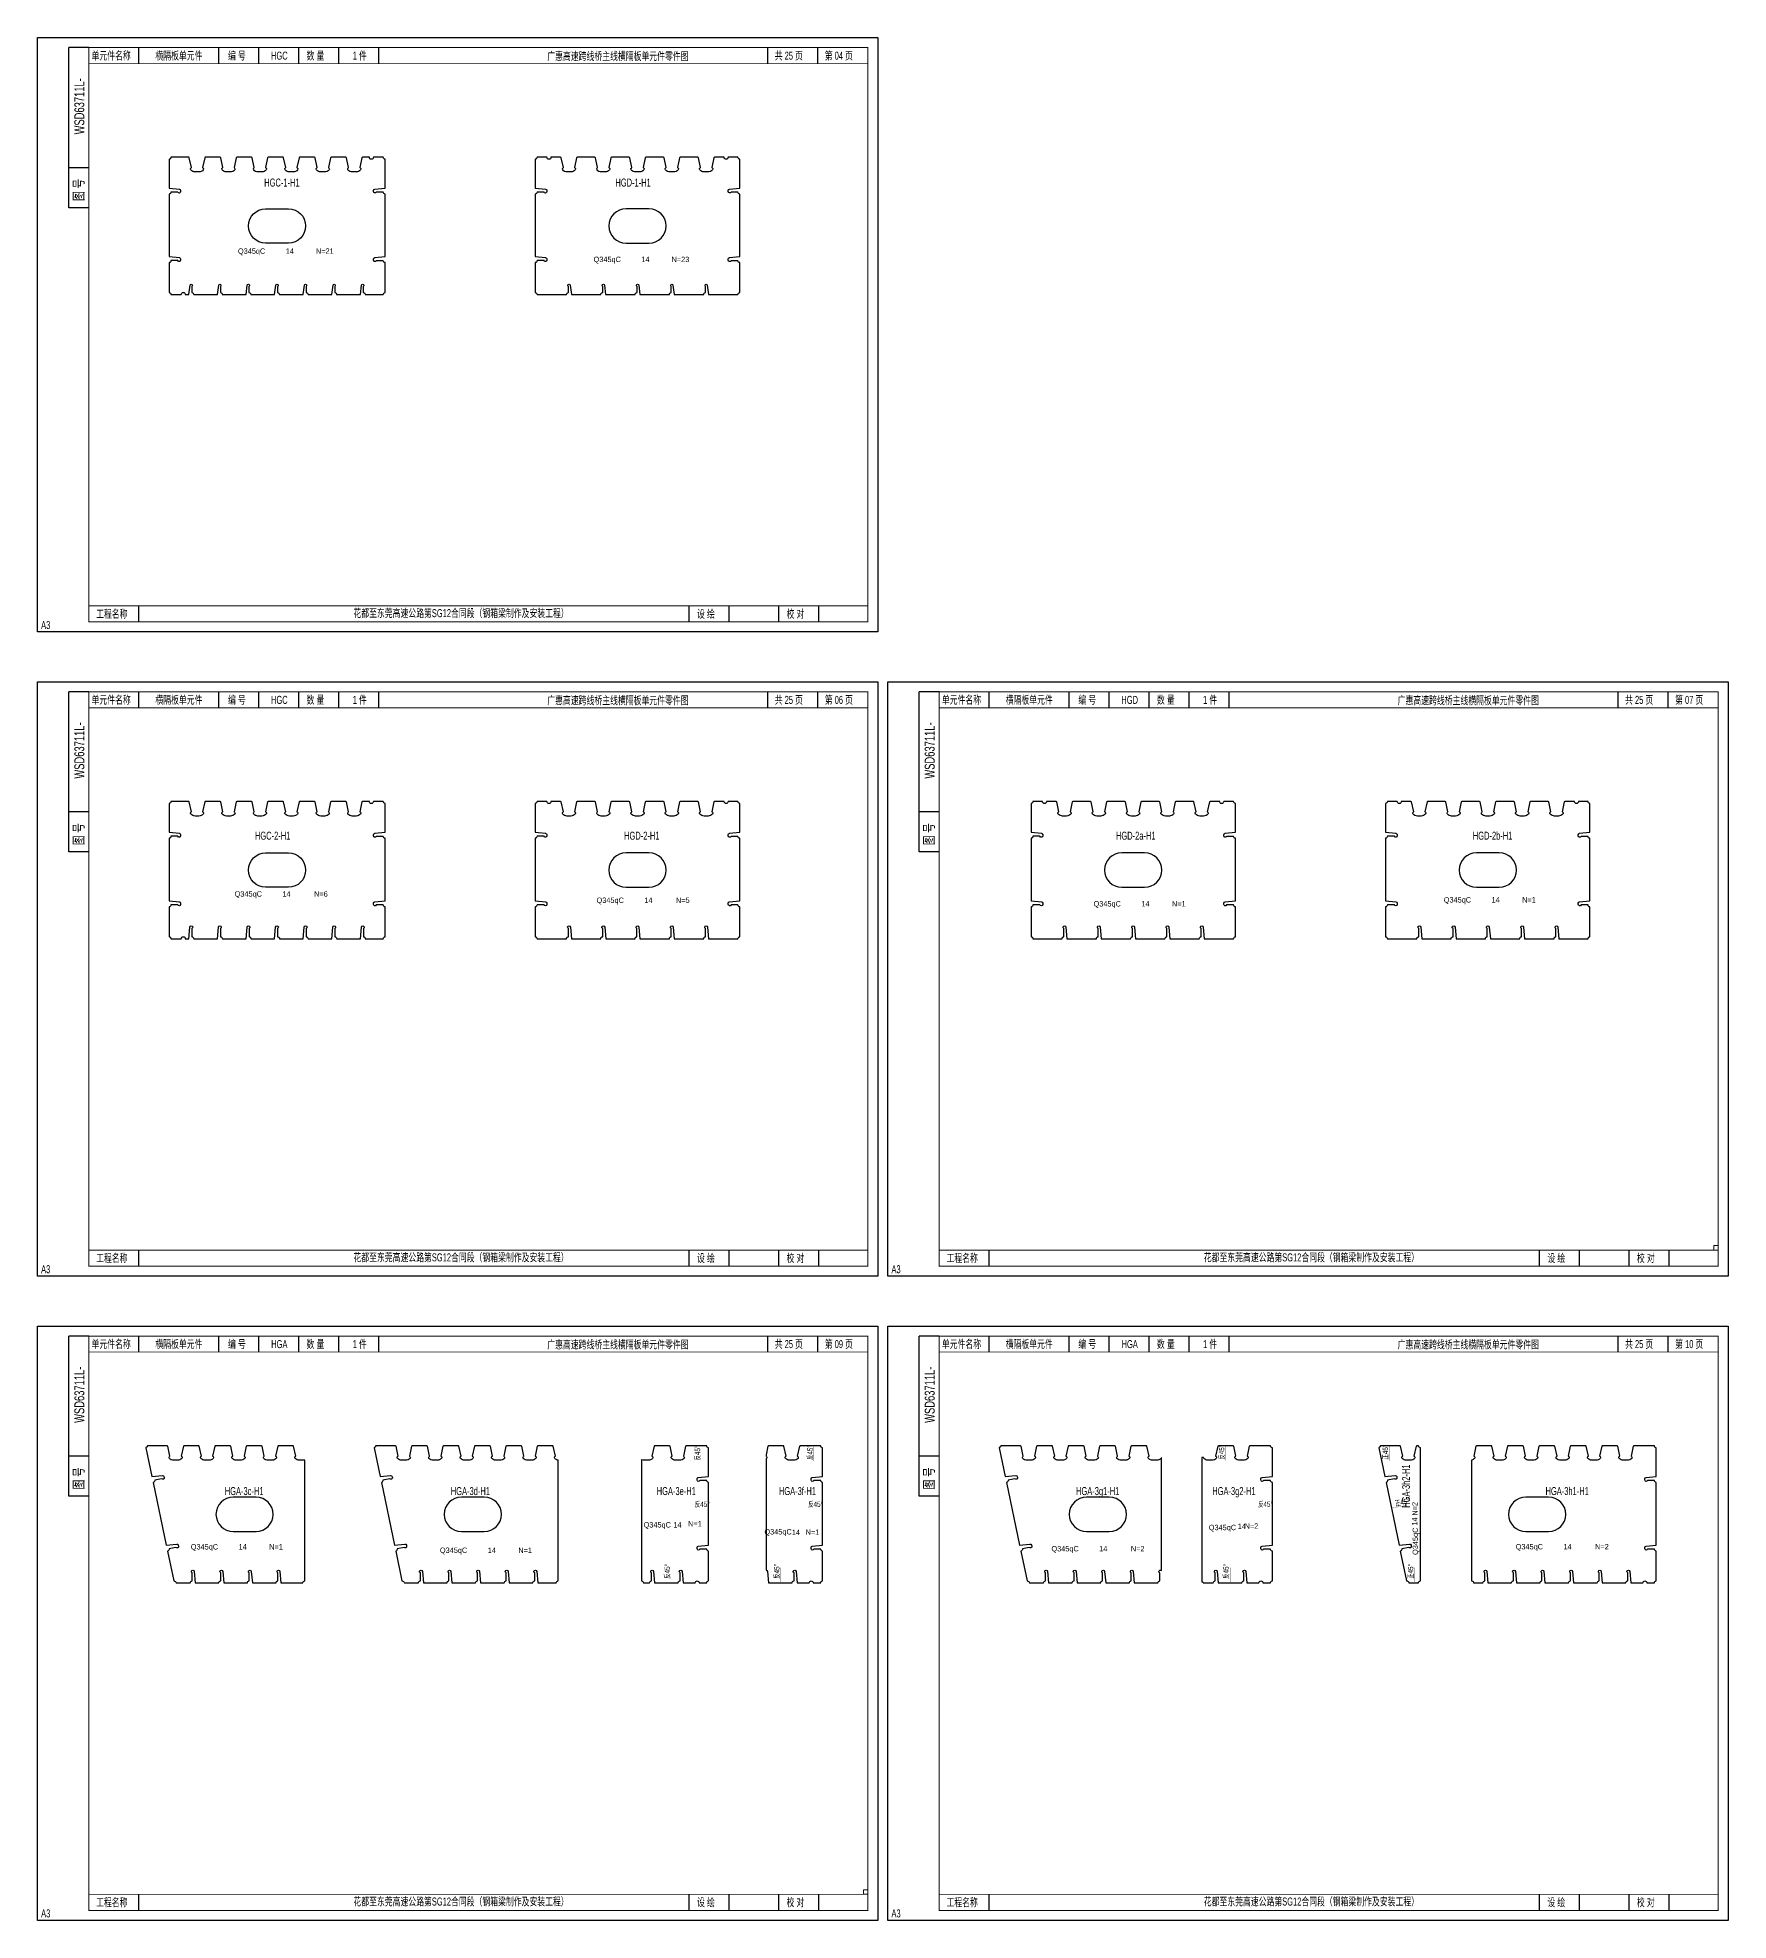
# Model space of a CAD drawing. Extents: x 1048373 to 1137448, y -324712 to -291779.
# Drawn here: x 1063248 to 1092823, y -324712 to -291779 of the extents above; entities that cross this region are included whole.
import ezdxf
from ezdxf.enums import TextEntityAlignment as Align

# ---------------------------------------------------------------- set-up
doc = ezdxf.new("R2010")
doc.units = 0
doc.header["$LTSCALE"] = 2
doc.header["$MEASUREMENT"] = 0
doc.layers.get('0').update_dxf_attribs({"linetype": 'CONTINUOUS'})
doc.layers.add('A3', color=7, linetype='CONTINUOUS')
doc.layers.add('vp', color=7, linetype='CONTINUOUS')
doc.layers.add('标注层', color=3, linetype='CONTINUOUS', lineweight=13)
doc.styles.add('仿宋', font='FSGB2312.ttf', dxfattribs={"width": 0.7})

msp = doc.modelspace()

# ---------------------------------------------------------------- linework, layer by layer
at = {"color": 1, "ltscale": 3}
for points in [[(1069326, -294515, -0.381105), (1069293, -294482), (1069171, -294482, -0.812836), (1069123, -294472), (1069123, -294452, -0.385508), (1069146, -294427), (1069326, -294410), (1069326, -293907, -0.397565), (1069293, -293872), (1069121, -293872, -1), (1069051, -293872), (1068931, -293872), (1068921, -293880), (1068884, -294053, -0.545494), (1068895, -294093, -0.215741), (1068820, -294127), (1068752, -294127, -0.215741), (1068677, -294093, -0.545494), (1068688, -294053), (1068651, -293880), (1068641, -293872), (1068381, -293872), (1068371, -293880), (1068334, -294053, -0.545494), (1068345, -294093, -0.215741), (1068270, -294127), (1068202, -294127, -0.215741), (1068127, -294093, -0.545494), (1068138, -294053), (1068101, -293880), (1068091, -293872), (1067831, -293872), (1067821, -293880), (1067784, -294053, -0.545494), (1067795, -294093, -0.215741), (1067720, -294127), (1067652, -294127, -0.215741), (1067577, -294093, -0.545494), (1067588, -294053), (1067551, -293880), (1067541, -293872), (1067281, -293872), (1067271, -293880), (1067234, -294053, -0.545494), (1067245, -294093, -0.215741), (1067170, -294127), (1067102, -294127, -0.215741), (1067027, -294093, -0.545494), (1067038, -294053), (1067001, -293880), (1066991, -293872), (1066731, -293872), (1066721, -293880), (1066684, -294053, -0.545494), (1066695, -294093, -0.215741), (1066620, -294127), (1066552, -294127, -0.215741), (1066477, -294093, -0.545494), (1066488, -294053), (1066451, -293880), (1066441, -293872), (1066181, -293872), (1066171, -293880), (1066134, -294053, -0.545494), (1066145, -294093, -0.215741), (1066070, -294127), (1066002, -294127, -0.215741), (1065927, -294093, -0.545494), (1065938, -294053), (1065901, -293880), (1065891, -293872), (1065579, -293872, -0.397565), (1065546, -293907), (1065546, -294410), (1065727, -294427, -0.385508), (1065749, -294452), (1065749, -294472, -0.84909), (1065700, -294480), (1065579, -294480, -0.397565), (1065546, -294515), (1065546, -295610), (1065727, -295627, -0.385508), (1065749, -295652), (1065749, -295672, -0.84909), (1065700, -295680), (1065579, -295680, -0.397565), (1065546, -295715), (1065546, -296237, -0.397565), (1065579, -296272), (1065761, -296272, -1), (1065831, -296272), (1065894, -296272), (1065916, -296110, -1.655959), (1065945, -296130), (1065945, -296237, -0.397565), (1065978, -296272), (1066394, -296272), (1066416, -296110, -1.655959), (1066445, -296130), (1066445, -296237, -0.397565), (1066478, -296272), (1066894, -296272), (1066916, -296110, -1.655959), (1066945, -296130), (1066945, -296237, -0.397565), (1066978, -296272), (1067394, -296272), (1067416, -296110, -1.655959), (1067445, -296130), (1067445, -296237, -0.397565), (1067478, -296272), (1067894, -296272), (1067916, -296110, -1.655959), (1067945, -296130), (1067945, -296237, -0.397565), (1067978, -296272), (1068394, -296272), (1068416, -296110, -1.655959), (1068445, -296130), (1068445, -296237, -0.397565), (1068478, -296272), (1068894, -296272), (1068916, -296110, -1.655959), (1068945, -296130), (1068945, -296237, -0.397565), (1068978, -296272), (1069293, -296272, -0.397565), (1069326, -296237), (1069326, -295715, -0.381105), (1069293, -295682), (1069171, -295682, -0.812836), (1069123, -295672), (1069123, -295652, -0.385508), (1069146, -295627), (1069326, -295610)], [(1075532, -294515, -0.381105), (1075499, -294482), (1075377, -294482, -0.812836), (1075329, -294472), (1075329, -294452, -0.385508), (1075352, -294427), (1075532, -294410), (1075532, -293907, -0.397565), (1075499, -293872), (1075327, -293872, -1), (1075257, -293872), (1075087, -293872), (1075077, -293880), (1075040, -294053, -0.545494), (1075051, -294093, -0.215741), (1074976, -294127), (1074908, -294127, -0.215741), (1074833, -294093, -0.545494), (1074844, -294053), (1074807, -293880), (1074797, -293872), (1074487, -293872), (1074477, -293880), (1074440, -294053, -0.545494), (1074451, -294093, -0.215741), (1074376, -294127), (1074308, -294127, -0.215741), (1074233, -294093, -0.545494), (1074244, -294053), (1074207, -293880), (1074197, -293872), (1073887, -293872), (1073877, -293880), (1073840, -294053, -0.545494), (1073851, -294093, -0.215741), (1073776, -294127), (1073708, -294127, -0.215741), (1073633, -294093, -0.545494), (1073644, -294053), (1073607, -293880), (1073597, -293872), (1073287, -293872), (1073277, -293880), (1073240, -294053, -0.545494), (1073251, -294093, -0.215741), (1073176, -294127), (1073108, -294127, -0.215741), (1073033, -294093, -0.545494), (1073044, -294053), (1073007, -293880), (1072997, -293872), (1072687, -293872), (1072677, -293880), (1072640, -294053, -0.545494), (1072651, -294093, -0.215741), (1072576, -294127), (1072508, -294127, -0.215741), (1072433, -294093, -0.545494), (1072444, -294053), (1072407, -293880), (1072397, -293872), (1072227, -293872, -1), (1072157, -293872), (1071985, -293872, -0.397565), (1071952, -293907), (1071952, -294410), (1072133, -294427, -0.385508), (1072155, -294452), (1072155, -294472, -0.84909), (1072106, -294480), (1071985, -294480, -0.397565), (1071952, -294515), (1071952, -295610), (1072133, -295627, -0.385508), (1072155, -295652), (1072155, -295672, -0.84909), (1072106, -295680), (1071985, -295680, -0.397565), (1071952, -295715), (1071952, -296237, -0.397565), (1071985, -296272), (1072500, -296272, -0.397565), (1072533, -296237), (1072533, -296130, -1.655959), (1072562, -296110), (1072584, -296272), (1073100, -296272, -0.397565), (1073133, -296237), (1073133, -296130, -1.655959), (1073162, -296110), (1073184, -296272), (1073700, -296272, -0.397565), (1073733, -296237), (1073733, -296130, -1.655959), (1073762, -296110), (1073784, -296272), (1074300, -296272, -0.397565), (1074333, -296237), (1074333, -296130, -1.655959), (1074362, -296110), (1074384, -296272), (1074900, -296272, -0.397565), (1074933, -296237), (1074933, -296130, -1.655959), (1074962, -296110), (1074984, -296272), (1075499, -296272, -0.397565), (1075532, -296237), (1075532, -295715, -0.381105), (1075499, -295682), (1075377, -295682, -0.812836), (1075329, -295672), (1075329, -295652, -0.385508), (1075352, -295627), (1075532, -295610)], [(1069326, -305784, -0.381105), (1069293, -305751), (1069171, -305751, -0.812836), (1069123, -305741), (1069123, -305721, -0.385508), (1069146, -305696), (1069326, -305678), (1069326, -305176, -0.397565), (1069293, -305141), (1069121, -305141, -1), (1069051, -305141), (1068931, -305141), (1068921, -305149), (1068884, -305322, -0.545494), (1068895, -305362, -0.215741), (1068820, -305396), (1068752, -305396, -0.215741), (1068677, -305362, -0.545494), (1068688, -305322), (1068651, -305149), (1068641, -305141), (1068381, -305141), (1068371, -305149), (1068334, -305322, -0.545494), (1068345, -305362, -0.215741), (1068270, -305396), (1068202, -305396, -0.215741), (1068127, -305362, -0.545494), (1068138, -305322), (1068101, -305149), (1068091, -305141), (1067831, -305141), (1067821, -305149), (1067784, -305322, -0.545494), (1067795, -305362, -0.215741), (1067720, -305396), (1067652, -305396, -0.215741), (1067577, -305362, -0.545494), (1067588, -305322), (1067551, -305149), (1067541, -305141), (1067281, -305141), (1067271, -305149), (1067234, -305322, -0.545494), (1067245, -305362, -0.215741), (1067170, -305396), (1067102, -305396, -0.215741), (1067027, -305362, -0.545494), (1067038, -305322), (1067001, -305149), (1066991, -305141), (1066731, -305141), (1066721, -305149), (1066684, -305322, -0.545494), (1066695, -305362, -0.215741), (1066620, -305396), (1066552, -305396, -0.215741), (1066477, -305362, -0.545494), (1066488, -305322), (1066451, -305149), (1066441, -305141), (1066181, -305141), (1066171, -305149), (1066134, -305322, -0.545494), (1066145, -305362, -0.215741), (1066070, -305396), (1066002, -305396, -0.215741), (1065927, -305362, -0.545494), (1065938, -305322), (1065901, -305149), (1065891, -305141), (1065579, -305141, -0.397565), (1065546, -305176), (1065546, -305678), (1065727, -305696, -0.385508), (1065749, -305721), (1065749, -305741, -0.84909), (1065700, -305749), (1065579, -305749, -0.397565), (1065546, -305784), (1065546, -306878), (1065727, -306896, -0.385508), (1065749, -306921), (1065749, -306941, -0.84909), (1065700, -306949), (1065579, -306949, -0.397565), (1065546, -306984), (1065546, -307506, -0.397565), (1065579, -307541), (1065761, -307541, -1), (1065831, -307541), (1065893, -307541), (1065911, -307339, -1.745235), (1065946, -307364), (1065946, -307506, -0.397565), (1065979, -307541), (1066393, -307541), (1066411, -307339, -1.745235), (1066446, -307364), (1066446, -307506, -0.397565), (1066479, -307541), (1066893, -307541), (1066911, -307339, -1.745235), (1066946, -307364), (1066946, -307506, -0.397565), (1066979, -307541), (1067393, -307541), (1067411, -307339, -1.745235), (1067446, -307364), (1067446, -307506, -0.397565), (1067479, -307541), (1067893, -307541), (1067911, -307339, -1.745235), (1067946, -307364), (1067946, -307506, -0.397565), (1067979, -307541), (1068393, -307541), (1068411, -307339, -1.745235), (1068446, -307364), (1068446, -307506, -0.397565), (1068479, -307541), (1068893, -307541), (1068911, -307339, -1.745235), (1068946, -307364), (1068946, -307506, -0.397565), (1068979, -307541), (1069293, -307541, -0.397565), (1069326, -307506), (1069326, -306984, -0.381105), (1069293, -306951), (1069171, -306951, -0.812836), (1069123, -306941), (1069123, -306921, -0.385508), (1069146, -306896), (1069326, -306878)], [(1075532, -305784, -0.381105), (1075499, -305751), (1075377, -305751, -0.812836), (1075329, -305741), (1075329, -305721, -0.385508), (1075352, -305696), (1075532, -305678), (1075532, -305176, -0.397565), (1075499, -305141), (1075327, -305141, -1), (1075257, -305141), (1075087, -305141), (1075077, -305149), (1075040, -305322, -0.545494), (1075051, -305362, -0.215741), (1074976, -305396), (1074908, -305396, -0.215741), (1074833, -305362, -0.545494), (1074844, -305322), (1074807, -305149), (1074797, -305141), (1074487, -305141), (1074477, -305149), (1074440, -305322, -0.545494), (1074451, -305362, -0.215741), (1074376, -305396), (1074308, -305396, -0.215741), (1074233, -305362, -0.545494), (1074244, -305322), (1074207, -305149), (1074197, -305141), (1073887, -305141), (1073877, -305149), (1073840, -305322, -0.545494), (1073851, -305362, -0.215741), (1073776, -305396), (1073708, -305396, -0.215741), (1073633, -305362, -0.545494), (1073644, -305322), (1073607, -305149), (1073597, -305141), (1073287, -305141), (1073277, -305149), (1073240, -305322, -0.545494), (1073251, -305362, -0.215741), (1073176, -305396), (1073108, -305396, -0.215741), (1073033, -305362, -0.545494), (1073044, -305322), (1073007, -305149), (1072997, -305141), (1072687, -305141), (1072677, -305149), (1072640, -305322, -0.545494), (1072651, -305362, -0.215741), (1072576, -305396), (1072508, -305396, -0.215741), (1072433, -305362, -0.545494), (1072444, -305322), (1072407, -305149), (1072397, -305141), (1072227, -305141, -1), (1072157, -305141), (1071985, -305141, -0.397565), (1071952, -305176), (1071952, -305678), (1072133, -305696, -0.385508), (1072155, -305721), (1072155, -305741, -0.84909), (1072106, -305749), (1071985, -305749, -0.397565), (1071952, -305784), (1071952, -306878), (1072133, -306896, -0.385508), (1072155, -306921), (1072155, -306941, -0.84909), (1072106, -306949), (1071985, -306949, -0.397565), (1071952, -306984), (1071952, -307506, -0.397565), (1071985, -307541), (1072499, -307541, -0.397565), (1072532, -307506), (1072532, -307364, -1.745235), (1072567, -307339), (1072585, -307541), (1073099, -307541, -0.397565), (1073132, -307506), (1073132, -307364, -1.745235), (1073167, -307339), (1073185, -307541), (1073699, -307541, -0.397565), (1073732, -307506), (1073732, -307364, -1.745235), (1073767, -307339), (1073785, -307541), (1074299, -307541, -0.397565), (1074332, -307506), (1074332, -307364, -1.745235), (1074367, -307339), (1074385, -307541), (1074899, -307541, -0.397565), (1074932, -307506), (1074932, -307364, -1.745235), (1074967, -307339), (1074985, -307541), (1075499, -307541, -0.397565), (1075532, -307506), (1075532, -306984, -0.381105), (1075499, -306951), (1075377, -306951, -0.812836), (1075329, -306941), (1075329, -306921, -0.385508), (1075352, -306896), (1075532, -306878)], [(1084201, -305784, -0.381105), (1084168, -305751), (1084046, -305751, -0.812836), (1083998, -305741), (1083998, -305721, -0.385508), (1084021, -305696), (1084201, -305678), (1084201, -305176, -0.397565), (1084168, -305141), (1083996, -305141, -1), (1083926, -305141), (1083756, -305141), (1083746, -305149), (1083709, -305322, -0.545494), (1083720, -305362, -0.215741), (1083645, -305396), (1083577, -305396, -0.215741), (1083502, -305362, -0.545494), (1083513, -305322), (1083476, -305149), (1083466, -305141), (1083156, -305141), (1083146, -305149), (1083109, -305322, -0.545494), (1083120, -305362, -0.215741), (1083045, -305396), (1082977, -305396, -0.215741), (1082902, -305362, -0.545494), (1082913, -305322), (1082876, -305149), (1082866, -305141), (1082556, -305141), (1082546, -305149), (1082509, -305322, -0.545494), (1082520, -305362, -0.215741), (1082445, -305396), (1082377, -305396, -0.215741), (1082302, -305362, -0.545494), (1082313, -305322), (1082276, -305149), (1082266, -305141), (1081956, -305141), (1081946, -305149), (1081909, -305322, -0.545494), (1081920, -305362, -0.215741), (1081845, -305396), (1081777, -305396, -0.215741), (1081702, -305362, -0.545494), (1081713, -305322), (1081676, -305149), (1081666, -305141), (1081356, -305141), (1081346, -305149), (1081309, -305322, -0.545494), (1081320, -305362, -0.215741), (1081245, -305396), (1081177, -305396, -0.215741), (1081102, -305362, -0.545494), (1081113, -305322), (1081076, -305149), (1081066, -305141), (1080896, -305141, -1), (1080826, -305141), (1080659, -305141, -0.397565), (1080626, -305176), (1080626, -305678), (1080807, -305696, -0.385508), (1080829, -305721), (1080829, -305741, -0.84909), (1080780, -305749), (1080659, -305749, -0.397565), (1080626, -305784), (1080626, -306878), (1080807, -306896, -0.385508), (1080829, -306921), (1080829, -306941, -0.84909), (1080780, -306949), (1080659, -306949, -0.397565), (1080626, -306984), (1080626, -307506, -0.397565), (1080659, -307541), (1081168, -307541, -0.397565), (1081201, -307506), (1081201, -307364, -1.745235), (1081236, -307339), (1081254, -307541), (1081768, -307541, -0.397565), (1081801, -307506), (1081801, -307364, -1.745235), (1081836, -307339), (1081854, -307541), (1082368, -307541, -0.397565), (1082401, -307506), (1082401, -307364, -1.745235), (1082436, -307339), (1082454, -307541), (1082968, -307541, -0.397565), (1083001, -307506), (1083001, -307364, -1.745235), (1083036, -307339), (1083054, -307541), (1083568, -307541, -0.397565), (1083601, -307506), (1083601, -307364, -1.745235), (1083636, -307339), (1083654, -307541), (1084168, -307541, -0.397565), (1084201, -307506), (1084201, -306984, -0.381105), (1084168, -306951), (1084046, -306951, -0.812836), (1083998, -306941), (1083998, -306921, -0.385508), (1084021, -306896), (1084201, -306878)], [(1090402, -305784, -0.381105), (1090369, -305751), (1090247, -305751, -0.812836), (1090199, -305741), (1090199, -305721, -0.385508), (1090222, -305696), (1090402, -305678), (1090402, -305176, -0.397565), (1090369, -305141), (1090202, -305141, -1), (1090132, -305141), (1089962, -305141), (1089952, -305149), (1089915, -305322, -0.545494), (1089926, -305362, -0.215741), (1089851, -305396), (1089783, -305396, -0.215741), (1089708, -305362, -0.545494), (1089719, -305322), (1089682, -305149), (1089672, -305141), (1089362, -305141), (1089352, -305149), (1089315, -305322, -0.545494), (1089326, -305362, -0.215741), (1089251, -305396), (1089183, -305396, -0.215741), (1089108, -305362, -0.545494), (1089119, -305322), (1089082, -305149), (1089072, -305141), (1088762, -305141), (1088752, -305149), (1088715, -305322, -0.545494), (1088726, -305362, -0.215741), (1088651, -305396), (1088583, -305396, -0.215741), (1088508, -305362, -0.545494), (1088519, -305322), (1088482, -305149), (1088472, -305141), (1088162, -305141), (1088152, -305149), (1088115, -305322, -0.545494), (1088126, -305362, -0.215741), (1088051, -305396), (1087983, -305396, -0.215741), (1087908, -305362, -0.545494), (1087919, -305322), (1087882, -305149), (1087872, -305141), (1087562, -305141), (1087552, -305149), (1087515, -305322, -0.545494), (1087526, -305362, -0.215741), (1087451, -305396), (1087383, -305396, -0.215741), (1087308, -305362, -0.545494), (1087319, -305322), (1087282, -305149), (1087272, -305141), (1087102, -305141, -1), (1087032, -305141), (1086860, -305141, -0.397565), (1086827, -305176), (1086827, -305678), (1087008, -305696, -0.385508), (1087030, -305721), (1087030, -305741, -0.84909), (1086981, -305749), (1086860, -305749, -0.397565), (1086827, -305784), (1086827, -306878), (1087008, -306896, -0.385508), (1087030, -306921), (1087030, -306941, -0.84909), (1086981, -306949), (1086860, -306949, -0.397565), (1086827, -306984), (1086827, -307506, -0.397565), (1086860, -307541), (1087374, -307541, -0.397565), (1087407, -307506), (1087407, -307364, -1.745235), (1087442, -307339), (1087460, -307541), (1087974, -307541, -0.397565), (1088007, -307506), (1088007, -307364, -1.745235), (1088042, -307339), (1088060, -307541), (1088574, -307541, -0.397565), (1088607, -307506), (1088607, -307364, -1.745235), (1088642, -307339), (1088660, -307541), (1089174, -307541, -0.397565), (1089207, -307506), (1089207, -307364, -1.745235), (1089242, -307339), (1089260, -307541), (1089774, -307541, -0.397565), (1089807, -307506), (1089807, -307364, -1.745235), (1089842, -307339), (1089860, -307541), (1090369, -307541, -0.397565), (1090402, -307506), (1090402, -306984, -0.381105), (1090369, -306951), (1090247, -306951, -0.812836), (1090199, -306941), (1090199, -306921, -0.385508), (1090222, -306896), (1090402, -306878)], [(1067922, -316661, -0.067698), (1067895, -316665), (1067827, -316665, -0.215741), (1067752, -316631, -0.545494), (1067763, -316591), (1067726, -316418), (1067716, -316410), (1067456, -316410), (1067447, -316418), (1067409, -316591, -0.545494), (1067420, -316631, -0.215741), (1067345, -316665), (1067277, -316665, -0.215741), (1067202, -316631, -0.545494), (1067213, -316591), (1067176, -316418), (1067166, -316410), (1066906, -316410), (1066897, -316418), (1066859, -316591, -0.545494), (1066870, -316631, -0.215741), (1066795, -316665), (1066727, -316665, -0.215741), (1066652, -316631, -0.545494), (1066663, -316591), (1066626, -316418), (1066616, -316410), (1066356, -316410), (1066347, -316418), (1066309, -316591, -0.545494), (1066320, -316631, -0.215741), (1066245, -316665), (1066177, -316665, -0.215741), (1066102, -316631, -0.545494), (1066113, -316591), (1066076, -316418), (1066066, -316410), (1065806, -316410), (1065797, -316418), (1065759, -316591, -0.545494), (1065770, -316631, -0.215741), (1065695, -316665), (1065627, -316665, -0.215741), (1065552, -316631, -0.545494), (1065563, -316591), (1065526, -316418), (1065516, -316410), (1065171, -316410, -0.355257), (1065143, -316444), (1065248, -316948), (1065431, -316929, -0.385508), (1065458, -316949), (1065462, -316968, -0.812836), (1065417, -316988), (1065298, -317013, -0.397565), (1065270, -317052), (1065498, -318148), (1065681, -318129, -0.385508), (1065708, -318149), (1065712, -318168, -0.812836), (1065667, -318188), (1065548, -318213, -0.397565), (1065520, -318252), (1065629, -318776, -0.475735), (1065671, -318810), (1065918, -318810, -0.397565), (1065951, -318775), (1065951, -318633, -1.745235), (1065986, -318608), (1066004, -318810), (1066418, -318810, -0.397565), (1066451, -318775), (1066451, -318633, -1.745235), (1066486, -318608), (1066504, -318810), (1066918, -318810, -0.397565), (1066951, -318775), (1066951, -318633, -1.745235), (1066986, -318608), (1067004, -318810), (1067418, -318810, -0.397565), (1067451, -318775), (1067451, -318633, -1.745235), (1067486, -318608), (1067504, -318810), (1067887, -318810, -0.414214), (1067922, -318775)], [(1072356, -316664, -0.182355), (1072294, -316631, -0.545494), (1072305, -316591), (1072267, -316418), (1072258, -316410), (1071998, -316410), (1071988, -316418), (1071951, -316591, -0.545494), (1071962, -316631, -0.215741), (1071887, -316665), (1071819, -316665, -0.215741), (1071744, -316631, -0.545494), (1071755, -316591), (1071717, -316418), (1071708, -316410), (1071448, -316410), (1071438, -316418), (1071401, -316591, -0.545494), (1071412, -316631, -0.215741), (1071337, -316665), (1071269, -316665, -0.215741), (1071194, -316631, -0.545494), (1071205, -316591), (1071167, -316418), (1071158, -316410), (1070898, -316410), (1070888, -316418), (1070851, -316591, -0.545494), (1070862, -316631, -0.215741), (1070787, -316665), (1070719, -316665, -0.215741), (1070644, -316631, -0.545494), (1070655, -316591), (1070617, -316418), (1070608, -316410), (1070348, -316410), (1070338, -316418), (1070301, -316591, -0.545494), (1070312, -316631, -0.215741), (1070237, -316665), (1070169, -316665, -0.215741), (1070094, -316631, -0.545494), (1070105, -316591), (1070067, -316418), (1070058, -316410), (1069798, -316410), (1069788, -316418), (1069751, -316591, -0.545494), (1069762, -316631, -0.215741), (1069687, -316665), (1069619, -316665, -0.215741), (1069544, -316631, -0.545494), (1069555, -316591), (1069517, -316418), (1069508, -316410), (1069163, -316410, -0.355257), (1069135, -316444), (1069240, -316948), (1069422, -316929, -0.385508), (1069449, -316949), (1069453, -316968, -0.812836), (1069409, -316988), (1069289, -317013, -0.397565), (1069262, -317052), (1069490, -318148), (1069672, -318129, -0.385508), (1069699, -318149), (1069703, -318168, -0.812836), (1069659, -318188), (1069539, -318213, -0.397565), (1069512, -318252), (1069621, -318776, -0.475735), (1069663, -318810), (1069910, -318810, -0.397565), (1069943, -318775), (1069943, -318633, -1.745235), (1069978, -318608), (1069996, -318810), (1070410, -318810, -0.397565), (1070443, -318775), (1070443, -318633, -1.745235), (1070478, -318608), (1070496, -318810), (1070910, -318810, -0.397565), (1070943, -318775), (1070943, -318633, -1.745235), (1070978, -318608), (1070996, -318810), (1071410, -318810, -0.397565), (1071443, -318775), (1071443, -318633, -1.745235), (1071478, -318608), (1071496, -318810), (1071910, -318810, -0.397565), (1071943, -318775), (1071943, -318633, -1.745235), (1071978, -318608), (1071996, -318810), (1072321, -318810, -0.414214), (1072356, -318775)], [(1074986, -317053, -0.381105), (1074953, -317020), (1074831, -317020, -0.812836), (1074783, -317010), (1074783, -316990, -0.385508), (1074805, -316965), (1074986, -316947), (1074986, -316445, -0.397565), (1074953, -316410), (1074591, -316410), (1074581, -316418), (1074544, -316591, -0.545494), (1074555, -316631, -0.215741), (1074480, -316665), (1074412, -316665, -0.215741), (1074337, -316631, -0.545494), (1074348, -316591), (1074310, -316418), (1074301, -316410), (1074041, -316410), (1074031, -316418), (1073994, -316591, -0.545494), (1074005, -316631, -0.215741), (1073930, -316665), (1073862, -316665, -0.118292), (1073816, -316654), (1073811, -316654), (1073811, -318775, -0.414214), (1073846, -318810), (1073953, -318810, -0.397565), (1073986, -318775), (1073986, -318633, -1.745235), (1074021, -318608), (1074039, -318810), (1074453, -318810, -0.397565), (1074486, -318775), (1074486, -318633, -1.745235), (1074521, -318608), (1074539, -318810), (1074751, -318810, -1), (1074821, -318810), (1074953, -318810, -0.397565), (1074986, -318775), (1074986, -318253, -0.381105), (1074953, -318220), (1074831, -318220, -0.812836), (1074783, -318210), (1074783, -318190, -0.385508), (1074805, -318165), (1074986, -318147)], [(1076980, -317053, -0.381105), (1076947, -317020), (1076824, -317020, -0.812836), (1076777, -317010), (1076777, -316990, -0.385508), (1076799, -316965), (1076980, -316947), (1076980, -316445, -0.397565), (1076947, -316410), (1076585, -316410), (1076575, -316418), (1076537, -316591, -0.545494), (1076549, -316631, -0.215741), (1076474, -316665), (1076406, -316665, -0.215741), (1076330, -316631, -0.545494), (1076342, -316591), (1076304, -316418), (1076295, -316410), (1076035, -316410), (1076022, -316420), (1075990, -316568), (1075990, -316592, -0.505453), (1075999, -316631, -0.029805), (1075990, -316640), (1075990, -318585, -0.380202), (1076014, -318608), (1076032, -318810), (1076446, -318810, -0.397565), (1076479, -318775), (1076479, -318633, -1.745235), (1076514, -318608), (1076532, -318810), (1076745, -318810, -1), (1076815, -318810), (1076947, -318810, -0.397565), (1076980, -318775), (1076980, -318253, -0.381105), (1076947, -318220), (1076824, -318220, -0.812836), (1076777, -318210), (1076777, -318190, -0.385508), (1076799, -318165), (1076980, -318147)], [(1082907, -316623), (1082902, -316623, -0.09719), (1082897, -316631, -0.215741), (1082822, -316665), (1082754, -316665, -0.215741), (1082679, -316631, -0.545494), (1082690, -316591), (1082652, -316418), (1082643, -316410), (1082383, -316410), (1082373, -316418), (1082336, -316591, -0.545494), (1082347, -316631, -0.215741), (1082272, -316665), (1082204, -316665, -0.215741), (1082129, -316631, -0.545494), (1082140, -316591), (1082102, -316418), (1082093, -316410), (1081833, -316410), (1081823, -316418), (1081786, -316591, -0.545494), (1081797, -316631, -0.215741), (1081722, -316665), (1081654, -316665, -0.215741), (1081579, -316631, -0.545494), (1081590, -316591), (1081552, -316418), (1081543, -316410), (1081283, -316410), (1081273, -316418), (1081236, -316591, -0.545494), (1081247, -316631, -0.215741), (1081172, -316665), (1081104, -316665, -0.215741), (1081029, -316631, -0.545494), (1081040, -316591), (1081002, -316418), (1080993, -316410), (1080733, -316410), (1080723, -316418), (1080686, -316591, -0.545494), (1080697, -316631, -0.215741), (1080622, -316665), (1080554, -316665, -0.215741), (1080479, -316631, -0.545494), (1080490, -316591), (1080452, -316418), (1080443, -316410), (1080098, -316410, -0.355257), (1080070, -316444), (1080175, -316948), (1080357, -316929, -0.385508), (1080384, -316949), (1080389, -316968, -0.812836), (1080344, -316988), (1080224, -317013, -0.397565), (1080197, -317052), (1080425, -318148), (1080607, -318129, -0.385508), (1080634, -318149), (1080639, -318168, -0.812836), (1080594, -318188), (1080474, -318213, -0.397565), (1080447, -318252), (1080556, -318776, -0.475735), (1080598, -318810), (1080845, -318810, -0.397565), (1080878, -318775), (1080878, -318633, -1.745235), (1080913, -318608), (1080931, -318810), (1081345, -318810, -0.397565), (1081378, -318775), (1081378, -318633, -1.745235), (1081413, -318608), (1081431, -318810), (1081845, -318810, -0.397565), (1081878, -318775), (1081878, -318633, -1.745235), (1081913, -318608), (1081931, -318810), (1082345, -318810, -0.397565), (1082378, -318775), (1082378, -318633, -1.745235), (1082413, -318608), (1082431, -318810), (1082845, -318810, -0.414214), (1082880, -318775), (1082880, -318634, -1.305765), (1082907, -318594)], [(1084847, -317053, -0.381105), (1084814, -317020), (1084692, -317020, -0.812836), (1084644, -317010), (1084644, -316990, -0.385508), (1084666, -316965), (1084847, -316947), (1084847, -316445, -0.397565), (1084814, -316410), (1084452, -316410), (1084442, -316418), (1084405, -316591, -0.545494), (1084416, -316631, -0.215741), (1084341, -316665), (1084273, -316665, -0.215741), (1084198, -316631, -0.545494), (1084209, -316591), (1084172, -316418), (1084162, -316410), (1083902, -316410), (1083892, -316418), (1083855, -316591, -0.545494), (1083866, -316631, -0.215741), (1083791, -316665), (1083723, -316665, -0.215741), (1083648, -316631, -0.183597), (1083642, -316615), (1083616, -316615), (1083616, -318788, -0.414214), (1083638, -318810), (1083814, -318810, -0.397565), (1083847, -318775), (1083847, -318633, -1.745235), (1083882, -318608), (1083900, -318810), (1084314, -318810, -0.397565), (1084347, -318775), (1084347, -318633, -1.745235), (1084382, -318608), (1084400, -318810), (1084612, -318810, -1), (1084682, -318810), (1084814, -318810, -0.397565), (1084847, -318775), (1084847, -318253, -0.381105), (1084814, -318220), (1084692, -318220, -0.812836), (1084644, -318210), (1084644, -318190, -0.385508), (1084666, -318165), (1084847, -318147)], [(1087437, -316445, -0.414214), (1087402, -316410), (1087372, -316410), (1087362, -316418), (1087324, -316591, -0.545494), (1087336, -316631, -0.215741), (1087261, -316665), (1087193, -316665, -0.215741), (1087118, -316631, -0.545494), (1087129, -316591), (1087091, -316418), (1087082, -316410), (1086737, -316410, -0.355257), (1086709, -316444), (1086814, -316948), (1086996, -316929, -0.385508), (1087023, -316949), (1087027, -316968, -0.812836), (1086983, -316988), (1086863, -317013, -0.397565), (1086835, -317052), (1087064, -318148), (1087246, -318129, -0.385508), (1087273, -318149), (1087277, -318168, -0.812836), (1087233, -318188), (1087113, -318213, -0.397565), (1087085, -318252), (1087195, -318776, -0.475735), (1087237, -318810), (1087402, -318810, -0.414214), (1087437, -318775)], [(1091563, -317053, -0.381105), (1091531, -317020), (1091408, -317020, -0.812836), (1091360, -317010), (1091360, -316990, -0.385508), (1091383, -316965), (1091563, -316947), (1091563, -316445, -0.397565), (1091530, -316410), (1091168, -316410), (1091159, -316418), (1091121, -316591, -0.545494), (1091133, -316631, -0.215741), (1091057, -316665), (1090990, -316665, -0.215741), (1090914, -316631, -0.545494), (1090926, -316591), (1090888, -316418), (1090878, -316410), (1090618, -316410), (1090609, -316418), (1090571, -316591, -0.545494), (1090583, -316631, -0.215741), (1090507, -316665), (1090440, -316665, -0.215741), (1090364, -316631, -0.545494), (1090376, -316591), (1090338, -316418), (1090328, -316410), (1090068, -316410), (1090059, -316418), (1090021, -316591, -0.545494), (1090033, -316631, -0.215741), (1089957, -316665), (1089890, -316665, -0.215741), (1089814, -316631, -0.545494), (1089826, -316591), (1089788, -316418), (1089778, -316410), (1089518, -316410), (1089509, -316418), (1089471, -316591, -0.545494), (1089483, -316631, -0.215741), (1089407, -316665), (1089340, -316665, -0.215741), (1089264, -316631, -0.545494), (1089276, -316591), (1089238, -316418), (1089228, -316410), (1088968, -316410), (1088959, -316418), (1088921, -316591, -0.545494), (1088933, -316631, -0.215741), (1088857, -316665), (1088790, -316665, -0.215741), (1088714, -316631, -0.545494), (1088726, -316591), (1088688, -316418), (1088678, -316410), (1088418, -316410), (1088409, -316418), (1088371, -316591, -0.545494), (1088383, -316631, -0.14966), (1088333, -316662), (1088333, -318775, -0.414214), (1088368, -318810), (1088530, -318810, -0.397565), (1088563, -318775), (1088563, -318633, -1.745235), (1088598, -318608), (1088616, -318810), (1089030, -318810, -0.397565), (1089063, -318775), (1089063, -318633, -1.745235), (1089098, -318608), (1089116, -318810), (1089530, -318810, -0.397565), (1089563, -318775), (1089563, -318633, -1.745235), (1089598, -318608), (1089616, -318810), (1090030, -318810, -0.397565), (1090063, -318775), (1090063, -318633, -1.745235), (1090098, -318608), (1090116, -318810), (1090530, -318810, -0.397565), (1090563, -318775), (1090563, -318633, -1.745235), (1090598, -318608), (1090616, -318810), (1091030, -318810, -0.397565), (1091063, -318775), (1091063, -318633, -1.745235), (1091098, -318608), (1091116, -318810), (1091328, -318810, -1), (1091398, -318810), (1091530, -318810, -0.397565), (1091563, -318775), (1091563, -318253, -0.381105), (1091531, -318220), (1091408, -318220, -0.812836), (1091360, -318210), (1091360, -318190, -0.385508), (1091383, -318165), (1091563, -318147)]]:
    msp.add_lwpolyline(points, format="xyb", close=True, dxfattribs=at)
at = {"layer": 'A3'}
for p, q in [((1063793, -294754), (1063793, -291954)), ((1064143, -291954), (1063793, -291954)), ((1065018, -292234), (1065018, -291954)), ((1066418, -292234), (1066418, -291954)), ((1067118, -292234), (1067118, -291954)), ((1067818, -292234), (1067818, -291954)), ((1068518, -292234), (1068518, -291954)), ((1069218, -292234), (1069218, -291954)), ((1076023, -292234), (1076023, -291954)), ((1076898, -292234), (1076898, -291954)), ((1064143, -294054), (1063793, -294054)), ((1064143, -294754), (1063793, -294754)), ((1065018, -301999), (1065018, -301719)), ((1074646, -301999), (1074646, -301719)), ((1075346, -301999), (1075346, -301719)), ((1076213, -301999), (1076213, -301719)), ((1076913, -301999), (1076913, -301719)), ((1063793, -306023), (1063793, -303223)), ((1064143, -303223), (1063793, -303223)), ((1065018, -303503), (1065018, -303223)), ((1066418, -303503), (1066418, -303223)), ((1067118, -303503), (1067118, -303223)), ((1067818, -303503), (1067818, -303223)), ((1068518, -303503), (1068518, -303223)), ((1069218, -303503), (1069218, -303223)), ((1076023, -303503), (1076023, -303223)), ((1076898, -303503), (1076898, -303223)), ((1078668, -306023), (1078668, -303223)), ((1079018, -303223), (1078668, -303223)), ((1079893, -303503), (1079893, -303223)), ((1081293, -303503), (1081293, -303223)), ((1081993, -303503), (1081993, -303223)), ((1082693, -303503), (1082693, -303223)), ((1083393, -303503), (1083393, -303223)), ((1084093, -303503), (1084093, -303223)), ((1090898, -303503), (1090898, -303223)), ((1091773, -303503), (1091773, -303223)), ((1064143, -305323), (1063793, -305323)), ((1079018, -305323), (1078668, -305323)), ((1064143, -306023), (1063793, -306023)), ((1079018, -306023), (1078668, -306023)), ((1065018, -313268), (1065018, -312988)), ((1074646, -313268), (1074646, -312988)), ((1075346, -313268), (1075346, -312988)), ((1076213, -313268), (1076213, -312988)), ((1076913, -313268), (1076913, -312988)), ((1079893, -313268), (1079893, -312988)), ((1089521, -313268), (1089521, -312988)), ((1090221, -313268), (1090221, -312988)), ((1091088, -313268), (1091088, -312988)), ((1091788, -313268), (1091788, -312988)), ((1063793, -317292), (1063793, -314492)), ((1064143, -314492), (1063793, -314492)), ((1065018, -314772), (1065018, -314492)), ((1066418, -314772), (1066418, -314492)), ((1067118, -314772), (1067118, -314492)), ((1067818, -314772), (1067818, -314492)), ((1068518, -314772), (1068518, -314492)), ((1069218, -314772), (1069218, -314492)), ((1076023, -314772), (1076023, -314492)), ((1076898, -314772), (1076898, -314492)), ((1078668, -317292), (1078668, -314492)), ((1079018, -314492), (1078668, -314492)), ((1079893, -314772), (1079893, -314492)), ((1081293, -314772), (1081293, -314492)), ((1081993, -314772), (1081993, -314492)), ((1082693, -314772), (1082693, -314492)), ((1083393, -314772), (1083393, -314492)), ((1084093, -314772), (1084093, -314492)), ((1090898, -314772), (1090898, -314492)), ((1091773, -314772), (1091773, -314492)), ((1064143, -316592), (1063793, -316592)), ((1079018, -316592), (1078668, -316592)), ((1064143, -317292), (1063793, -317292)), ((1079018, -317292), (1078668, -317292)), ((1065018, -324537), (1065018, -324257)), ((1074646, -324537), (1074646, -324257)), ((1075346, -324537), (1075346, -324257)), ((1076213, -324537), (1076213, -324257)), ((1076913, -324537), (1076913, -324257)), ((1079893, -324537), (1079893, -324257)), ((1089521, -324537), (1089521, -324257)), ((1090221, -324537), (1090221, -324257)), ((1091088, -324537), (1091088, -324257)), ((1091788, -324537), (1091788, -324257))]:
    msp.add_line(p, q, dxfattribs=at)
at = {"layer": 'A3', "color": 171}
for points in [[(1077948, -291779), (1077948, -302174), (1063248, -302174), (1063248, -291779)], [(1077948, -303048), (1077948, -313443), (1063248, -313443), (1063248, -303048)], [(1092823, -303048), (1092823, -313443), (1078123, -313443), (1078123, -303048)], [(1077948, -314317), (1077948, -324712), (1063248, -324712), (1063248, -314317)], [(1092823, -314317), (1092823, -324712), (1078123, -324712), (1078123, -314317)]]:
    msp.add_lwpolyline(points, close=True, dxfattribs=at)
at = {"layer": 'A3'}
for points, const_width in [([(1064143, -291954), (1077773, -291954), (1077773, -301999), (1064143, -301999), (1064143, -291954)], 17.5), ([(1064143, -292234), (1077773, -292234)], 14), ([(1064143, -301719), (1077773, -301719)], 14), ([(1064143, -303223), (1077773, -303223), (1077773, -313268), (1064143, -313268), (1064143, -303223)], 17.5), ([(1079018, -303223), (1092648, -303223), (1092648, -313268), (1079018, -313268), (1079018, -303223)], 17.5), ([(1064143, -303503), (1077773, -303503)], 14), ([(1079018, -303503), (1092648, -303503)], 14), ([(1064143, -312988), (1077773, -312988)], 14), ([(1079018, -312988), (1092648, -312988)], 14), ([(1064143, -314492), (1077773, -314492), (1077773, -324537), (1064143, -324537), (1064143, -314492)], 17.5), ([(1079018, -314492), (1092648, -314492), (1092648, -324537), (1079018, -324537), (1079018, -314492)], 17.5), ([(1064143, -314772), (1077773, -314772)], 14), ([(1079018, -314772), (1092648, -314772)], 14), ([(1064143, -324257), (1077773, -324257)], 14), ([(1079018, -324257), (1092648, -324257)], 14)]:
    msp.add_lwpolyline(points, dxfattribs=dict(at, const_width=const_width))
at = {"layer": 'vp', "color": 2}
for points in [[(1067236, -295372, -1), (1067236, -294772), (1067636, -294772, -1), (1067636, -295372)], [(1073942, -295372, 1), (1073942, -294772), (1073542, -294772, 1), (1073542, -295372)], [(1067236, -306641, -1), (1067236, -306041), (1067636, -306041, -1), (1067636, -306641)], [(1073942, -306641, 1), (1073942, -306041), (1073542, -306041, 1), (1073542, -306641)], [(1082611, -306641, 1), (1082611, -306041), (1082211, -306041, 1), (1082211, -306641)], [(1088817, -306641, 1), (1088817, -306041), (1088417, -306041, 1), (1088417, -306641)], [(1066668, -317310, 1), (1066668, -317910), (1067068, -317910, 1), (1067068, -317310)], [(1070660, -317310, 1), (1070660, -317910), (1071060, -317910, 1), (1071060, -317310)], [(1081595, -317310, 1), (1081595, -317910), (1081995, -317910, 1), (1081995, -317310)], [(1089280, -317310, 1), (1089280, -317910), (1089680, -317910, 1), (1089680, -317310)]]:
    msp.add_lwpolyline(points, format="xyb", close=True, dxfattribs=at)
at = {"layer": '标注层', "color": 7}
for points in [[(1092648, -312988), (1092571, -312988), (1092571, -312910), (1092648, -312910)], [(1077773, -324257), (1077696, -324257), (1077696, -324179), (1077773, -324179)]]:
    msp.add_lwpolyline(points, close=True, dxfattribs=at)
at = {"layer": '标注层', "color": 42}
for points in [[(1074858, -316429, 0, 19.4, 0), (1074858, -316487, 3.89, 3.89, 0), (1074858, -316686, 3.89, 3.89, 0)], [(1076827, -316421, 0, 19.4, 0), (1076827, -316479, 3.89, 3.89, 0), (1076827, -316678, 3.89, 3.89, 0)], [(1084027, -316415, 0, 19.4, 0), (1084027, -316473, 3.89, 3.89, 0), (1084027, -316672, 3.89, 3.89, 0)], [(1086890, -316413, 0, 19.4, 0), (1086890, -316471, 3.89, 3.89, 0), (1086890, -316670, 3.89, 3.89, 0)], [(1086944, -317500, 0, 19.4, 0), (1087001, -317489, 3.89, 3.89, 0), (1087196, -317451, 3.89, 3.89, 0)], [(1074983, -317500, 0, 19.4, 0), (1074925, -317500, 3.89, 3.89, 0), (1074726, -317500, 3.89, 3.89, 0)], [(1076965, -317500, 0, 19.4, 0), (1076907, -317500, 3.89, 3.89, 0), (1076708, -317500, 3.89, 3.89, 0)], [(1084835, -317500, 0, 19.4, 0), (1084777, -317500, 3.89, 3.89, 0), (1084578, -317500, 3.89, 3.89, 0)], [(1074334, -318800, 0, 19.4, 0), (1074334, -318742, 3.89, 3.89, 0), (1074334, -318543, 3.89, 3.89, 0)], [(1076250, -318800, 0, 19.4, 0), (1076250, -318742, 3.89, 3.89, 0), (1076250, -318543, 3.89, 3.89, 0)], [(1084108, -318800, 0, 19.4, 0), (1084108, -318742, 3.89, 3.89, 0), (1084108, -318543, 3.89, 3.89, 0)], [(1087338, -318800, 0, 19.4, 0), (1087338, -318742, 3.89, 3.89, 0), (1087338, -318543, 3.89, 3.89, 0)]]:
    msp.add_lwpolyline(points, format="xyseb", dxfattribs=at)

# ---------------------------------------------------------------- texts
at = {"color": 6, "linetype": 'Continuous', "style": '仿宋', "width": 0.7}
for s, p in [('HGC-1-H1', (1067521, -294384)), ('HGD-1-H1', (1073664, -294384)), ('HGC-2-H1', (1067359, -305809)), ('HGD-2-H1', (1073816, -305809)), ('HGD-2a-H1', (1082457, -305809)), ('HGD-2b-H1', (1088699, -305809)), ('HGA-3c-H1', (1066860, -317273)), ('HGA-3d-H1', (1070818, -317273)), ('HGA-3e-H1', (1074420, -317273)), ('HGA-3f-H1', (1076539, -317273)), ('HGA-3g1-H1', (1081791, -317273)), ('HGA-3g2-H1', (1084174, -317273)), ('HGA-3h1-H1', (1090004, -317273))]:
    msp.add_text(s, height=140, dxfattribs=at).set_placement(p, align=Align.CENTER)
at = {"color": 205, "style": '仿宋', "width": 0.85}
for s, p in [('Q345qC', (1066991, -295513)), ('14', (1067660, -295513)), ('N=21', (1068272, -295513)), ('Q345qC', (1073212, -295658)), ('14', (1073881, -295658)), ('N=23', (1074492, -295658)), ('Q345qC', (1066933, -306758)), ('14', (1067602, -306758)), ('N=6', (1068203, -306758)), ('Q345qC', (1073264, -306868)), ('14', (1073933, -306868)), ('N=5', (1074534, -306868)), ('Q345qC', (1081958, -306930)), ('14', (1082627, -306930)), ('N=1 ', (1083228, -306930)), ('Q345qC', (1088084, -306861)), ('14', (1088753, -306861)), ('N=1 ', (1089354, -306861)), ('Q345qC', (1074087, -317793)), ('14', (1074441, -317793)), ('N=1 ', (1074764, -317775)), ('Q345qC', (1083974, -317840)), ('14', (1084313, -317820)), ('N=2', (1084481, -317815)), ('Q345qC', (1066166, -318178)), ('Q345qC', (1076201, -317915)), ('14', (1076512, -317927)), ('N=1 ', (1076820, -317921)), ('Q345qC', (1089342, -318176)), ('14', (1090011, -318176)), ('N=2', (1090612, -318176)), ('14', (1066835, -318178)), ('N=1 ', (1067436, -318178)), ('Q345qC', (1070524, -318238)), ('14', (1071193, -318238)), ('N=1 ', (1071794, -318238)), ('Q345qC', (1081221, -318211)), ('14', (1081890, -318211)), ('N=2', (1082491, -318211))]:
    msp.add_text(s, height=94.5, dxfattribs=at).set_placement(p, align=Align.MIDDLE_CENTER)
at = {"color": 6, "linetype": 'Continuous', "style": '仿宋', "width": 0.7}
msp.add_text('HGA-3h2-H1', height=140, rotation=90, dxfattribs=at).set_placement((1087255, -317117), align=Align.CENTER)
at = {"color": 205, "style": '仿宋', "width": 0.85}
for s, p in [('N=2', (1087340, -317513)), ('14', (1087337, -317736)), ('Q345qC', (1087347, -318081))]:
    msp.add_text(s, height=94.5, rotation=90, dxfattribs=at).set_placement(p, align=Align.MIDDLE_CENTER)
at = {"layer": 'A3', "color": 7, "linetype": 'Continuous', "style": '仿宋', "width": 0.7}
for s, p in [('单元件名称', (1064191, -292164)), ('编 号', (1066578, -292164)), ('数 量', (1067952, -292164)), ('共 25 页', (1076142, -292164)), ('第 04 页', (1077017, -292164)), ('工程名称', (1064271, -301929)), ('花都至东莞高速公路第SG12合同段（钢箱梁制作及安装工程）', (1068772, -301916)), ('设 绘', (1074783, -301929)), ('校 对', (1076349, -301929)), ('单元件名称', (1064191, -303433)), ('编 号', (1066578, -303433)), ('数 量', (1067952, -303433)), ('共 25 页', (1076142, -303433)), ('第 06 页', (1077017, -303433)), ('单元件名称', (1079066, -303433)), ('编 号', (1081453, -303433)), ('数 量', (1082827, -303433)), ('共 25 页', (1091017, -303433)), ('第 07 页', (1091892, -303433)), ('工程名称', (1064271, -313198)), ('花都至东莞高速公路第SG12合同段（钢箱梁制作及安装工程）', (1068772, -313185)), ('设 绘', (1074783, -313198)), ('校 对', (1076349, -313198)), ('工程名称', (1079146, -313198)), ('花都至东莞高速公路第SG12合同段（钢箱梁制作及安装工程）', (1083647, -313185)), ('设 绘', (1089658, -313198)), ('校 对', (1091224, -313198)), ('单元件名称', (1064191, -314702)), ('编 号', (1066578, -314702)), ('数 量', (1067952, -314702)), ('共 25 页', (1076142, -314702)), ('第 09 页', (1077017, -314702)), ('单元件名称', (1079066, -314702)), ('编 号', (1081453, -314702)), ('数 量', (1082827, -314702)), ('共 25 页', (1091017, -314702)), ('第 10 页', (1091892, -314702)), ('工程名称', (1064271, -324467)), ('花都至东莞高速公路第SG12合同段（钢箱梁制作及安装工程）', (1068772, -324453)), ('设 绘', (1074783, -324467)), ('校 对', (1076349, -324467)), ('工程名称', (1079146, -324467)), ('花都至东莞高速公路第SG12合同段（钢箱梁制作及安装工程）', (1083647, -324453)), ('设 绘', (1089658, -324467)), ('校 对', (1091224, -324467))]:
    msp.add_text(s, height=140, dxfattribs=at).set_placement(p)
at = {"layer": 'A3', "color": 171, "style": '仿宋', "width": 0.7}
for s, p in [('横隔板单元件', (1065719, -292164)), ('HGC', (1067476, -292164)), ('1 件', (1068883, -292164)), ('横隔板单元件', (1065719, -303433)), ('HGC', (1067476, -303433)), ('1 件', (1068883, -303433)), ('横隔板单元件', (1080594, -303433)), ('HGD', (1082351, -303433)), ('1 件', (1083758, -303433)), ('横隔板单元件', (1065719, -314702)), ('HGA', (1067476, -314702)), ('1 件', (1068883, -314702)), ('横隔板单元件', (1080594, -314702)), ('HGA', (1082351, -314702)), ('1 件', (1083758, -314702))]:
    msp.add_text(s, height=140, dxfattribs=at).set_placement(p, align=Align.CENTER)
at = {"layer": 'A3', "color": 6, "linetype": 'Continuous', "style": '仿宋', "width": 0.7}
for p in [(1072164, -292173), (1072164, -303442), (1087039, -303442), (1072164, -314710), (1087039, -314710)]:
    msp.add_text('广惠高速跨线桥主线横隔板单元件零件图', height=140, dxfattribs=at).set_placement(p)
at = {"layer": 'A3', "color": 7, "linetype": 'Continuous', "style": '仿宋', "width": 0.7}
for p in [(1064065, -292980), (1064065, -304249), (1078940, -304249), (1064065, -315518), (1078940, -315518)]:
    msp.add_text('WSD63711L-', height=175, rotation=90, dxfattribs=at).set_placement(p, align=Align.CENTER)
for p in [(1064053, -294637), (1064053, -305906), (1078928, -305906), (1064053, -317175), (1078928, -317175)]:
    msp.add_text('图 号', height=175, rotation=90, dxfattribs=at).set_placement(p)
for p in [(1063389, -302124), (1063389, -313392), (1078264, -313392), (1063389, -324661), (1078264, -324661)]:
    msp.add_text('A3', height=140, dxfattribs=at).set_placement(p, align=Align.CENTER)
at = {"layer": '标注层', "color": 42, "style": '仿宋', "width": 0.7}
for s, rotation, p in [('反45%%D', 90, (1074838, -316666)), ('反45%%D', 90, (1076807, -316658)), ('反45%%D', 90, (1084007, -316652)), ('正45%%D', 90, (1086871, -316650)), ('正45%%D', 11.1066, (1087003, -317469)), ('反45%%D', 90, (1074309, -318737)), ('反45%%D', 90, (1076225, -318737)), ('反45%%D', 90, (1084083, -318737)), ('正45%%D', 90, (1087313, -318737))]:
    msp.add_text(s, height=94.5, rotation=rotation, dxfattribs=at).set_placement(p)
for p in [(1074746, -317481), (1076728, -317481), (1084598, -317481)]:
    msp.add_text('反45%%D', height=94.5, dxfattribs=at).set_placement(p)

doc.saveas('drawing.dxf')
